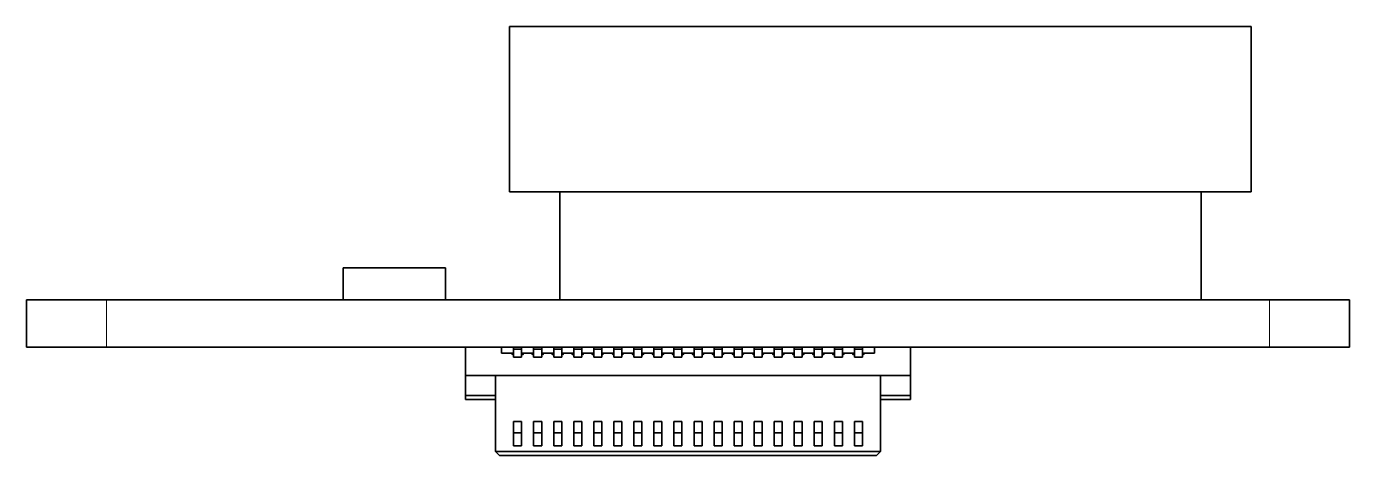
# Model space of a CAD drawing. Extents: x 507 to 804, y 334 to 583.
# Drawn here: x 575.26 to 608.26, y 508.8 to 519.5 of the extents above; entities that cross this region are included whole.
import ezdxf

# ---------------------------------------------------------------- set-up
doc = ezdxf.new("R2010")
doc.units = 0

msp = doc.modelspace()

# ---------------------------------------------------------------- linework, layer by layer
at = {"color": 7, "lineweight": 35, "ltscale": 0.4625}
for p, q in [((605.806, 519.502), (587.306, 519.502)), ((605.806, 515.382), (587.306, 515.382))]:
    msp.add_line(p, q, dxfattribs=at)
at = {"color": 7, "lineweight": 35, "ltscale": 0.103}
for p, q in [((587.306, 515.382), (587.306, 519.502)), ((605.806, 515.382), (605.806, 519.502))]:
    msp.add_line(p, q, dxfattribs=at)
at = {"color": 7, "lineweight": 35, "ltscale": 0.0675}
for p, q in [((588.556, 512.682), (588.556, 515.382)), ((604.556, 512.682), (604.556, 515.382))]:
    msp.add_line(p, q, dxfattribs=at)
at = {"color": 7, "lineweight": 35, "ltscale": 0.020001}
for p, q in [((583.156, 512.682), (583.156, 513.482)), ((585.706, 512.682), (585.706, 513.482))]:
    msp.add_line(p, q, dxfattribs=at)
at = {"color": 7, "lineweight": 35, "ltscale": 0.06375}
msp.add_line((585.706, 513.482), (583.156, 513.482), dxfattribs=at)
at = {"color": 7, "lineweight": 35, "ltscale": 0.05}
for p, q in [((577.256, 512.682), (575.256, 512.682)), ((608.256, 512.682), (606.256, 512.682)), ((577.256, 511.502), (575.256, 511.502)), ((608.256, 511.502), (606.256, 511.502))]:
    msp.add_line(p, q, dxfattribs=at)
at = {"color": 7, "lineweight": 35, "ltscale": 0.029499}
for p, q in [((575.256, 511.502), (575.256, 512.682)), ((608.256, 511.502), (608.256, 512.682))]:
    msp.add_line(p, q, dxfattribs=at)
at = {"color": 7, "lineweight": 35}
for p, q in [((606.256, 512.682), (577.256, 512.682)), ((606.256, 511.502), (577.256, 511.502))]:
    msp.add_line(p, q, dxfattribs=at)
at = {"color": 7, "lineweight": 13, "ltscale": 0.029499}
for p, q in [((577.256, 511.502), (577.256, 512.682)), ((606.256, 511.502), (606.256, 512.682))]:
    msp.add_line(p, q, dxfattribs=at)
at = {"color": 7, "lineweight": 35, "ltscale": 0.0175}
for p, q in [((586.206, 511.502), (586.206, 510.802)), ((586.206, 511.502), (586.206, 510.802)), ((597.306, 511.502), (597.306, 510.802)), ((597.306, 511.502), (597.306, 510.802)), ((597.306, 511.502), (597.306, 510.802))]:
    msp.add_line(p, q, dxfattribs=at)
at = {"color": 7, "lineweight": 35, "ltscale": 0.022499}
for p, q in [((586.206, 511.502), (587.106, 511.502)), ((586.206, 511.502), (587.106, 511.502)), ((596.406, 511.502), (597.306, 511.502)), ((596.406, 511.502), (597.306, 511.502))]:
    msp.add_line(p, q, dxfattribs=at)
at = {"color": 7, "lineweight": 35, "ltscale": 0.00375}
for p, q in [((587.106, 511.502), (587.106, 511.352)), ((587.106, 511.352), (587.106, 511.502)), ((587.106, 511.352), (587.106, 511.502)), ((587.106, 511.352), (587.106, 511.502)), ((587.106, 511.502), (587.106, 511.352)), ((596.406, 511.502), (596.406, 511.352)), ((596.406, 511.502), (596.406, 511.352))]:
    msp.add_line(p, q, dxfattribs=at)
at = {"color": 7, "lineweight": 35, "ltscale": 0.00125}
for p, q in [((587.406, 511.502), (587.406, 511.452)), ((587.406, 511.502), (587.406, 511.452)), ((587.606, 511.452), (587.606, 511.502)), ((587.606, 511.452), (587.606, 511.502)), ((587.606, 511.502), (587.606, 511.452)), ((587.906, 511.502), (587.906, 511.452)), ((587.906, 511.502), (587.906, 511.452)), ((588.106, 511.452), (588.106, 511.502)), ((588.106, 511.452), (588.106, 511.502)), ((588.106, 511.502), (588.106, 511.452)), ((588.406, 511.502), (588.406, 511.452)), ((588.406, 511.502), (588.406, 511.452)), ((588.606, 511.452), (588.606, 511.502)), ((588.606, 511.452), (588.606, 511.502)), ((588.606, 511.502), (588.606, 511.452)), ((588.906, 511.502), (588.906, 511.452)), ((588.906, 511.502), (588.906, 511.452)), ((589.106, 511.452), (589.106, 511.502)), ((589.106, 511.452), (589.106, 511.502)), ((589.106, 511.502), (589.106, 511.452)), ((589.406, 511.502), (589.406, 511.452)), ((589.406, 511.502), (589.406, 511.452)), ((589.606, 511.502), (589.606, 511.452)), ((589.606, 511.452), (589.606, 511.502)), ((589.606, 511.452), (589.606, 511.502)), ((589.906, 511.502), (589.906, 511.452)), ((589.906, 511.502), (589.906, 511.452)), ((590.106, 511.502), (590.106, 511.452)), ((590.106, 511.452), (590.106, 511.502)), ((590.106, 511.452), (590.106, 511.502)), ((590.406, 511.502), (590.406, 511.452)), ((590.406, 511.502), (590.406, 511.452)), ((590.606, 511.502), (590.606, 511.452)), ((590.606, 511.452), (590.606, 511.502)), ((590.606, 511.452), (590.606, 511.502)), ((590.906, 511.502), (590.906, 511.452)), ((590.906, 511.502), (590.906, 511.452)), ((591.106, 511.502), (591.106, 511.452)), ((591.106, 511.452), (591.106, 511.502)), ((591.106, 511.452), (591.106, 511.502)), ((591.406, 511.502), (591.406, 511.452)), ((591.406, 511.502), (591.406, 511.452)), ((591.606, 511.452), (591.606, 511.502)), ((591.606, 511.452), (591.606, 511.502)), ((591.606, 511.502), (591.606, 511.452)), ((591.906, 511.502), (591.906, 511.452)), ((591.906, 511.502), (591.906, 511.452)), ((592.106, 511.452), (592.106, 511.502)), ((592.106, 511.452), (592.106, 511.502)), ((592.106, 511.502), (592.106, 511.452)), ((592.406, 511.502), (592.406, 511.452)), ((592.406, 511.502), (592.406, 511.452)), ((592.606, 511.452), (592.606, 511.502)), ((592.606, 511.502), (592.606, 511.452)), ((592.606, 511.452), (592.606, 511.502)), ((592.906, 511.502), (592.906, 511.452)), ((592.906, 511.502), (592.906, 511.452)), ((593.106, 511.502), (593.106, 511.452)), ((593.106, 511.452), (593.106, 511.502)), ((593.106, 511.452), (593.106, 511.502)), ((593.406, 511.502), (593.406, 511.452)), ((593.406, 511.502), (593.406, 511.452)), ((593.606, 511.452), (593.606, 511.502)), ((593.606, 511.452), (593.606, 511.502)), ((593.606, 511.502), (593.606, 511.452)), ((593.906, 511.502), (593.906, 511.452)), ((593.906, 511.502), (593.906, 511.452)), ((594.106, 511.452), (594.106, 511.502)), ((594.106, 511.452), (594.106, 511.502)), ((594.106, 511.502), (594.106, 511.452)), ((594.406, 511.502), (594.406, 511.452)), ((594.406, 511.502), (594.406, 511.452)), ((594.606, 511.452), (594.606, 511.502)), ((594.606, 511.452), (594.606, 511.502)), ((594.606, 511.502), (594.606, 511.452)), ((594.906, 511.502), (594.906, 511.452)), ((594.906, 511.502), (594.906, 511.452)), ((595.106, 511.452), (595.106, 511.502)), ((595.106, 511.452), (595.106, 511.502)), ((595.106, 511.502), (595.106, 511.452)), ((595.406, 511.502), (595.406, 511.452)), ((595.406, 511.502), (595.406, 511.452)), ((595.606, 511.452), (595.606, 511.502)), ((595.606, 511.452), (595.606, 511.502)), ((595.606, 511.502), (595.606, 511.452)), ((595.906, 511.502), (595.906, 511.452)), ((595.906, 511.502), (595.906, 511.452)), ((596.106, 511.452), (596.106, 511.502)), ((596.106, 511.452), (596.106, 511.502)), ((596.106, 511.502), (596.106, 511.452)), ((586.906, 510.202), (586.956, 510.202)), ((586.956, 510.202), (586.906, 510.202)), ((596.606, 510.202), (596.556, 510.202)), ((596.556, 510.202), (596.606, 510.202))]:
    msp.add_line(p, q, dxfattribs=at)
at = {"color": 7, "lineweight": 35, "ltscale": 0.004999}
for p, q in [((587.606, 511.502), (587.406, 511.502)), ((587.606, 511.502), (587.406, 511.502)), ((588.106, 511.502), (587.906, 511.502)), ((588.106, 511.502), (587.906, 511.502)), ((588.606, 511.502), (588.406, 511.502)), ((588.606, 511.502), (588.406, 511.502)), ((589.106, 511.502), (588.906, 511.502)), ((589.106, 511.502), (588.906, 511.502)), ((589.606, 511.502), (589.406, 511.502)), ((589.606, 511.502), (589.406, 511.502)), ((590.106, 511.502), (589.906, 511.502)), ((590.106, 511.502), (589.906, 511.502)), ((590.606, 511.502), (590.406, 511.502)), ((590.606, 511.502), (590.406, 511.502)), ((591.106, 511.502), (590.906, 511.502)), ((591.106, 511.502), (590.906, 511.502)), ((591.606, 511.502), (591.406, 511.502)), ((591.606, 511.502), (591.406, 511.502)), ((592.106, 511.502), (591.906, 511.502)), ((592.106, 511.502), (591.906, 511.502)), ((592.606, 511.502), (592.406, 511.502)), ((592.606, 511.502), (592.406, 511.502)), ((593.106, 511.502), (592.906, 511.502)), ((593.106, 511.502), (592.906, 511.502)), ((593.606, 511.502), (593.406, 511.502)), ((593.606, 511.502), (593.406, 511.502)), ((594.106, 511.502), (593.906, 511.502)), ((594.106, 511.502), (593.906, 511.502)), ((594.606, 511.502), (594.406, 511.502)), ((594.606, 511.502), (594.406, 511.502)), ((595.106, 511.502), (594.906, 511.502)), ((595.106, 511.502), (594.906, 511.502)), ((595.606, 511.502), (595.406, 511.502)), ((595.606, 511.502), (595.406, 511.502)), ((596.106, 511.502), (595.906, 511.502)), ((596.106, 511.502), (595.906, 511.502)), ((587.606, 511.452), (587.406, 511.452)), ((587.606, 511.452), (587.406, 511.452)), ((587.406, 511.252), (587.606, 511.252)), ((587.606, 511.252), (587.406, 511.252)), ((587.606, 511.252), (587.406, 511.252)), ((588.106, 511.452), (587.906, 511.452)), ((588.106, 511.452), (587.906, 511.452)), ((587.906, 511.252), (588.106, 511.252)), ((588.106, 511.252), (587.906, 511.252)), ((588.106, 511.252), (587.906, 511.252)), ((588.606, 511.452), (588.406, 511.452)), ((588.606, 511.452), (588.406, 511.452)), ((588.406, 511.252), (588.606, 511.252)), ((588.606, 511.252), (588.406, 511.252)), ((588.606, 511.252), (588.406, 511.252)), ((589.106, 511.452), (588.906, 511.452)), ((589.106, 511.452), (588.906, 511.452)), ((588.906, 511.252), (589.106, 511.252)), ((589.106, 511.252), (588.906, 511.252)), ((589.106, 511.252), (588.906, 511.252)), ((589.606, 511.452), (589.406, 511.452)), ((589.606, 511.452), (589.406, 511.452)), ((589.606, 511.252), (589.406, 511.252)), ((589.606, 511.252), (589.406, 511.252)), ((589.406, 511.252), (589.606, 511.252)), ((590.106, 511.452), (589.906, 511.452)), ((590.106, 511.452), (589.906, 511.452)), ((590.106, 511.252), (589.906, 511.252)), ((590.106, 511.252), (589.906, 511.252)), ((589.906, 511.252), (590.106, 511.252)), ((590.606, 511.452), (590.406, 511.452)), ((590.606, 511.452), (590.406, 511.452)), ((590.606, 511.252), (590.406, 511.252)), ((590.606, 511.252), (590.406, 511.252)), ((590.406, 511.252), (590.606, 511.252)), ((591.106, 511.452), (590.906, 511.452)), ((591.106, 511.452), (590.906, 511.452)), ((591.106, 511.252), (590.906, 511.252)), ((591.106, 511.252), (590.906, 511.252)), ((590.906, 511.252), (591.106, 511.252)), ((591.606, 511.452), (591.406, 511.452)), ((591.606, 511.452), (591.406, 511.452)), ((591.606, 511.252), (591.406, 511.252)), ((591.606, 511.252), (591.406, 511.252)), ((591.406, 511.252), (591.606, 511.252)), ((592.106, 511.452), (591.906, 511.452)), ((592.106, 511.452), (591.906, 511.452)), ((592.106, 511.252), (591.906, 511.252)), ((592.106, 511.252), (591.906, 511.252)), ((591.906, 511.252), (592.106, 511.252)), ((592.606, 511.452), (592.406, 511.452)), ((592.606, 511.452), (592.406, 511.452)), ((592.606, 511.252), (592.406, 511.252)), ((592.606, 511.252), (592.406, 511.252)), ((592.406, 511.252), (592.606, 511.252)), ((593.106, 511.452), (592.906, 511.452)), ((593.106, 511.452), (592.906, 511.452)), ((593.106, 511.252), (592.906, 511.252)), ((593.106, 511.252), (592.906, 511.252)), ((592.906, 511.252), (593.106, 511.252)), ((593.606, 511.452), (593.406, 511.452)), ((593.606, 511.452), (593.406, 511.452)), ((593.606, 511.252), (593.406, 511.252)), ((593.606, 511.252), (593.406, 511.252)), ((593.406, 511.252), (593.606, 511.252)), ((594.106, 511.452), (593.906, 511.452)), ((594.106, 511.452), (593.906, 511.452)), ((594.106, 511.252), (593.906, 511.252)), ((594.106, 511.252), (593.906, 511.252)), ((593.906, 511.252), (594.106, 511.252)), ((594.606, 511.452), (594.406, 511.452)), ((594.606, 511.452), (594.406, 511.452)), ((594.606, 511.252), (594.406, 511.252)), ((594.606, 511.252), (594.406, 511.252)), ((594.406, 511.252), (594.606, 511.252)), ((595.106, 511.452), (594.906, 511.452)), ((595.106, 511.452), (594.906, 511.452)), ((595.106, 511.252), (594.906, 511.252)), ((595.106, 511.252), (594.906, 511.252)), ((594.906, 511.252), (595.106, 511.252)), ((595.606, 511.452), (595.406, 511.452)), ((595.606, 511.452), (595.406, 511.452)), ((595.606, 511.252), (595.406, 511.252)), ((595.606, 511.252), (595.406, 511.252)), ((595.406, 511.252), (595.606, 511.252)), ((596.106, 511.452), (595.906, 511.452)), ((596.106, 511.452), (595.906, 511.452)), ((596.106, 511.252), (595.906, 511.252)), ((596.106, 511.252), (595.906, 511.252)), ((595.906, 511.252), (596.106, 511.252)), ((587.606, 509.652), (587.406, 509.652)), ((587.606, 509.652), (587.406, 509.652)), ((587.406, 509.647), (587.606, 509.647)), ((587.606, 509.647), (587.406, 509.647)), ((587.606, 509.647), (587.406, 509.647)), ((588.106, 509.652), (587.906, 509.652)), ((588.106, 509.652), (587.906, 509.652)), ((587.906, 509.647), (588.106, 509.647)), ((588.106, 509.647), (587.906, 509.647)), ((588.106, 509.647), (587.906, 509.647)), ((588.606, 509.652), (588.406, 509.652)), ((588.606, 509.652), (588.406, 509.652)), ((588.406, 509.647), (588.606, 509.647)), ((588.606, 509.647), (588.406, 509.647)), ((588.606, 509.647), (588.406, 509.647)), ((589.106, 509.652), (588.906, 509.652)), ((589.106, 509.652), (588.906, 509.652)), ((588.906, 509.647), (589.106, 509.647)), ((589.106, 509.647), (588.906, 509.647)), ((589.106, 509.647), (588.906, 509.647)), ((589.606, 509.652), (589.406, 509.652)), ((589.606, 509.652), (589.406, 509.652)), ((589.406, 509.647), (589.606, 509.647)), ((589.606, 509.647), (589.406, 509.647)), ((589.606, 509.647), (589.406, 509.647)), ((590.106, 509.652), (589.906, 509.652)), ((590.106, 509.652), (589.906, 509.652)), ((589.906, 509.647), (590.106, 509.647)), ((590.106, 509.647), (589.906, 509.647)), ((590.106, 509.647), (589.906, 509.647)), ((590.606, 509.652), (590.406, 509.652)), ((590.606, 509.652), (590.406, 509.652)), ((590.406, 509.647), (590.606, 509.647)), ((590.606, 509.647), (590.406, 509.647)), ((590.606, 509.647), (590.406, 509.647)), ((591.106, 509.652), (590.906, 509.652)), ((591.106, 509.652), (590.906, 509.652)), ((590.906, 509.647), (591.106, 509.647)), ((591.106, 509.647), (590.906, 509.647)), ((591.106, 509.647), (590.906, 509.647)), ((591.606, 509.652), (591.406, 509.652)), ((591.606, 509.652), (591.406, 509.652)), ((591.606, 509.647), (591.406, 509.647)), ((591.606, 509.647), (591.406, 509.647)), ((591.406, 509.647), (591.606, 509.647)), ((592.106, 509.652), (591.906, 509.652)), ((592.106, 509.652), (591.906, 509.652)), ((592.106, 509.647), (591.906, 509.647)), ((592.106, 509.647), (591.906, 509.647)), ((591.906, 509.647), (592.106, 509.647)), ((592.606, 509.652), (592.406, 509.652)), ((592.606, 509.652), (592.406, 509.652)), ((592.606, 509.647), (592.406, 509.647)), ((592.606, 509.647), (592.406, 509.647)), ((592.406, 509.647), (592.606, 509.647)), ((593.106, 509.652), (592.906, 509.652)), ((593.106, 509.652), (592.906, 509.652)), ((593.106, 509.647), (592.906, 509.647)), ((593.106, 509.647), (592.906, 509.647)), ((592.906, 509.647), (593.106, 509.647)), ((593.606, 509.652), (593.406, 509.652)), ((593.606, 509.652), (593.406, 509.652)), ((593.406, 509.647), (593.606, 509.647)), ((593.606, 509.647), (593.406, 509.647)), ((593.606, 509.647), (593.406, 509.647)), ((594.106, 509.652), (593.906, 509.652)), ((594.106, 509.652), (593.906, 509.652)), ((593.906, 509.647), (594.106, 509.647)), ((594.106, 509.647), (593.906, 509.647)), ((594.106, 509.647), (593.906, 509.647)), ((594.606, 509.652), (594.406, 509.652)), ((594.606, 509.652), (594.406, 509.652)), ((594.406, 509.647), (594.606, 509.647)), ((594.606, 509.647), (594.406, 509.647)), ((594.606, 509.647), (594.406, 509.647)), ((595.106, 509.652), (594.906, 509.652)), ((595.106, 509.652), (594.906, 509.652)), ((594.906, 509.647), (595.106, 509.647)), ((595.106, 509.647), (594.906, 509.647)), ((595.106, 509.647), (594.906, 509.647)), ((595.606, 509.652), (595.406, 509.652)), ((595.606, 509.652), (595.406, 509.652)), ((595.406, 509.647), (595.606, 509.647)), ((595.606, 509.647), (595.406, 509.647)), ((595.606, 509.647), (595.406, 509.647)), ((596.106, 509.652), (595.906, 509.652)), ((596.106, 509.652), (595.906, 509.652)), ((595.906, 509.647), (596.106, 509.647)), ((596.106, 509.647), (595.906, 509.647)), ((596.106, 509.647), (595.906, 509.647)), ((587.606, 509.367), (587.406, 509.367)), ((587.606, 509.367), (587.406, 509.367)), ((588.106, 509.367), (587.906, 509.367)), ((588.106, 509.367), (587.906, 509.367)), ((588.606, 509.367), (588.406, 509.367)), ((588.606, 509.367), (588.406, 509.367)), ((589.106, 509.367), (588.906, 509.367)), ((589.106, 509.367), (588.906, 509.367)), ((589.606, 509.367), (589.406, 509.367)), ((589.606, 509.367), (589.406, 509.367)), ((590.106, 509.367), (589.906, 509.367)), ((590.106, 509.367), (589.906, 509.367)), ((590.606, 509.367), (590.406, 509.367)), ((590.606, 509.367), (590.406, 509.367)), ((591.106, 509.367), (590.906, 509.367)), ((591.106, 509.367), (590.906, 509.367)), ((591.606, 509.367), (591.406, 509.367)), ((591.606, 509.367), (591.406, 509.367)), ((592.106, 509.367), (591.906, 509.367)), ((592.106, 509.367), (591.906, 509.367)), ((592.606, 509.367), (592.406, 509.367)), ((592.606, 509.367), (592.406, 509.367)), ((593.106, 509.367), (592.906, 509.367)), ((593.106, 509.367), (592.906, 509.367)), ((593.606, 509.367), (593.406, 509.367)), ((593.606, 509.367), (593.406, 509.367)), ((594.106, 509.367), (593.906, 509.367)), ((594.106, 509.367), (593.906, 509.367)), ((594.606, 509.367), (594.406, 509.367)), ((594.606, 509.367), (594.406, 509.367)), ((595.106, 509.367), (594.906, 509.367)), ((595.106, 509.367), (594.906, 509.367)), ((595.606, 509.367), (595.406, 509.367)), ((595.606, 509.367), (595.406, 509.367)), ((596.106, 509.367), (595.906, 509.367)), ((596.106, 509.367), (595.906, 509.367)), ((587.406, 509.045), (587.606, 509.045)), ((587.406, 509.045), (587.606, 509.045)), ((587.906, 509.045), (588.106, 509.045)), ((587.906, 509.045), (588.106, 509.045)), ((588.406, 509.045), (588.606, 509.045)), ((588.406, 509.045), (588.606, 509.045)), ((588.906, 509.045), (589.106, 509.045)), ((588.906, 509.045), (589.106, 509.045)), ((589.406, 509.045), (589.606, 509.045)), ((589.406, 509.045), (589.606, 509.045)), ((589.906, 509.045), (590.106, 509.045)), ((589.906, 509.045), (590.106, 509.045)), ((590.406, 509.045), (590.606, 509.045)), ((590.406, 509.045), (590.606, 509.045)), ((590.906, 509.045), (591.106, 509.045)), ((590.906, 509.045), (591.106, 509.045)), ((591.406, 509.045), (591.606, 509.045)), ((591.406, 509.045), (591.606, 509.045)), ((591.906, 509.045), (592.106, 509.045)), ((591.906, 509.045), (592.106, 509.045)), ((592.406, 509.045), (592.606, 509.045)), ((592.406, 509.045), (592.606, 509.045)), ((592.906, 509.045), (593.106, 509.045)), ((592.906, 509.045), (593.106, 509.045)), ((593.406, 509.045), (593.606, 509.045)), ((593.406, 509.045), (593.606, 509.045)), ((593.906, 509.045), (594.106, 509.045)), ((593.906, 509.045), (594.106, 509.045)), ((594.406, 509.045), (594.606, 509.045)), ((594.406, 509.045), (594.606, 509.045)), ((594.906, 509.045), (595.106, 509.045)), ((594.906, 509.045), (595.106, 509.045)), ((595.406, 509.045), (595.606, 509.045)), ((595.406, 509.045), (595.606, 509.045)), ((595.906, 509.045), (596.106, 509.045)), ((595.906, 509.045), (596.106, 509.045))]:
    msp.add_line(p, q, dxfattribs=at)
at = {"color": 7, "lineweight": 35, "ltscale": 0.003037}
for p, q in [((587.606, 511.502), (587.606, 511.381)), ((587.606, 511.502), (587.606, 511.381)), ((588.106, 511.502), (588.106, 511.381)), ((588.106, 511.502), (588.106, 511.381)), ((588.606, 511.502), (588.606, 511.381)), ((588.606, 511.502), (588.606, 511.381)), ((589.106, 511.502), (589.106, 511.381)), ((589.106, 511.502), (589.106, 511.381)), ((589.606, 511.502), (589.606, 511.381)), ((589.606, 511.502), (589.606, 511.381)), ((590.106, 511.502), (590.106, 511.381)), ((590.106, 511.502), (590.106, 511.381)), ((590.606, 511.502), (590.606, 511.381)), ((590.606, 511.502), (590.606, 511.381)), ((591.106, 511.502), (591.106, 511.381)), ((591.106, 511.502), (591.106, 511.381)), ((591.606, 511.502), (591.606, 511.381)), ((591.606, 511.502), (591.606, 511.381)), ((592.106, 511.502), (592.106, 511.381)), ((592.106, 511.502), (592.106, 511.381)), ((592.606, 511.502), (592.606, 511.381)), ((592.606, 511.502), (592.606, 511.381)), ((593.106, 511.502), (593.106, 511.381)), ((593.106, 511.502), (593.106, 511.381)), ((593.606, 511.502), (593.606, 511.381)), ((593.606, 511.502), (593.606, 511.381)), ((594.106, 511.502), (594.106, 511.381)), ((594.106, 511.502), (594.106, 511.381)), ((594.606, 511.502), (594.606, 511.381)), ((594.606, 511.502), (594.606, 511.381)), ((595.106, 511.502), (595.106, 511.381)), ((595.106, 511.502), (595.106, 511.381)), ((595.606, 511.502), (595.606, 511.381)), ((595.606, 511.502), (595.606, 511.381)), ((596.106, 511.502), (596.106, 511.381)), ((596.106, 511.502), (596.106, 511.381))]:
    msp.add_line(p, q, dxfattribs=at)
at = {"color": 7, "lineweight": 35, "ltscale": 0.00625}
for p, q in [((597.306, 511.502), (597.306, 511.252)), ((597.306, 511.252), (597.306, 511.502))]:
    msp.add_line(p, q, dxfattribs=at)
at = {"color": 7, "lineweight": 35, "ltscale": 0.006125}
for p, q in [((587.351, 511.352), (587.106, 511.352)), ((587.351, 511.352), (587.106, 511.352)), ((596.406, 511.352), (596.161, 511.352)), ((596.406, 511.352), (596.161, 511.352))]:
    msp.add_line(p, q, dxfattribs=at)
at = {"color": 7, "lineweight": 35, "ltscale": 0.001376}
for p, q in [((587.406, 511.352), (587.351, 511.352)), ((587.406, 511.352), (587.351, 511.352)), ((587.661, 511.352), (587.606, 511.352)), ((587.661, 511.352), (587.606, 511.352)), ((587.906, 511.352), (587.851, 511.352)), ((587.906, 511.352), (587.851, 511.352)), ((588.161, 511.352), (588.106, 511.352)), ((588.161, 511.352), (588.106, 511.352)), ((588.406, 511.352), (588.351, 511.352)), ((588.406, 511.352), (588.351, 511.352)), ((588.661, 511.352), (588.606, 511.352)), ((588.661, 511.352), (588.606, 511.352)), ((588.906, 511.352), (588.851, 511.352)), ((588.906, 511.352), (588.851, 511.352)), ((589.161, 511.352), (589.106, 511.352)), ((589.161, 511.352), (589.106, 511.352)), ((589.406, 511.352), (589.351, 511.352)), ((589.406, 511.352), (589.351, 511.352)), ((589.661, 511.352), (589.606, 511.352)), ((589.661, 511.352), (589.606, 511.352)), ((589.906, 511.352), (589.851, 511.352)), ((589.906, 511.352), (589.851, 511.352)), ((590.161, 511.352), (590.106, 511.352)), ((590.161, 511.352), (590.106, 511.352)), ((590.406, 511.352), (590.351, 511.352)), ((590.406, 511.352), (590.351, 511.352)), ((590.661, 511.352), (590.606, 511.352)), ((590.661, 511.352), (590.606, 511.352)), ((590.906, 511.352), (590.851, 511.352)), ((590.906, 511.352), (590.851, 511.352)), ((591.161, 511.352), (591.106, 511.352)), ((591.161, 511.352), (591.106, 511.352)), ((591.406, 511.352), (591.351, 511.352)), ((591.406, 511.352), (591.351, 511.352)), ((591.661, 511.352), (591.606, 511.352)), ((591.661, 511.352), (591.606, 511.352)), ((591.906, 511.352), (591.851, 511.352)), ((591.906, 511.352), (591.851, 511.352)), ((592.161, 511.352), (592.106, 511.352)), ((592.161, 511.352), (592.106, 511.352)), ((592.406, 511.352), (592.351, 511.352)), ((592.406, 511.352), (592.351, 511.352)), ((592.661, 511.352), (592.606, 511.352)), ((592.661, 511.352), (592.606, 511.352)), ((592.906, 511.352), (592.851, 511.352)), ((592.906, 511.352), (592.851, 511.352)), ((593.161, 511.352), (593.106, 511.352)), ((593.161, 511.352), (593.106, 511.352)), ((593.406, 511.352), (593.351, 511.352)), ((593.406, 511.352), (593.351, 511.352)), ((593.661, 511.352), (593.606, 511.352)), ((593.661, 511.352), (593.606, 511.352)), ((593.906, 511.352), (593.851, 511.352)), ((593.906, 511.352), (593.851, 511.352)), ((594.161, 511.352), (594.106, 511.352)), ((594.161, 511.352), (594.106, 511.352)), ((594.406, 511.352), (594.351, 511.352)), ((594.406, 511.352), (594.351, 511.352)), ((594.661, 511.352), (594.606, 511.352)), ((594.661, 511.352), (594.606, 511.352)), ((594.906, 511.352), (594.851, 511.352)), ((594.906, 511.352), (594.851, 511.352)), ((595.161, 511.352), (595.106, 511.352)), ((595.161, 511.352), (595.106, 511.352)), ((595.406, 511.352), (595.351, 511.352)), ((595.406, 511.352), (595.351, 511.352)), ((595.661, 511.352), (595.606, 511.352)), ((595.661, 511.352), (595.606, 511.352)), ((595.906, 511.352), (595.851, 511.352)), ((595.906, 511.352), (595.851, 511.352)), ((596.161, 511.352), (596.106, 511.352)), ((596.161, 511.352), (596.106, 511.352))]:
    msp.add_line(p, q, dxfattribs=at)
at = {"color": 7, "lineweight": 35, "ltscale": 0.001238}
for p, q in [((587.351, 511.352), (587.386, 511.317)), ((587.351, 511.352), (587.386, 511.317)), ((587.626, 511.317), (587.661, 511.352)), ((587.626, 511.317), (587.661, 511.352)), ((587.851, 511.352), (587.886, 511.317)), ((587.851, 511.352), (587.886, 511.317)), ((588.126, 511.317), (588.161, 511.352)), ((588.126, 511.317), (588.161, 511.352)), ((588.351, 511.352), (588.386, 511.317)), ((588.351, 511.352), (588.386, 511.317)), ((588.626, 511.317), (588.661, 511.352)), ((588.626, 511.317), (588.661, 511.352)), ((588.851, 511.352), (588.886, 511.317)), ((588.851, 511.352), (588.886, 511.317)), ((589.126, 511.317), (589.161, 511.352)), ((589.126, 511.317), (589.161, 511.352)), ((589.351, 511.352), (589.386, 511.317)), ((589.351, 511.352), (589.386, 511.317)), ((589.626, 511.317), (589.661, 511.352)), ((589.626, 511.317), (589.661, 511.352)), ((589.851, 511.352), (589.886, 511.317)), ((589.851, 511.352), (589.886, 511.317)), ((590.126, 511.317), (590.161, 511.352)), ((590.126, 511.317), (590.161, 511.352)), ((590.351, 511.352), (590.386, 511.317)), ((590.351, 511.352), (590.386, 511.317)), ((590.626, 511.317), (590.661, 511.352)), ((590.626, 511.317), (590.661, 511.352)), ((590.851, 511.352), (590.886, 511.317)), ((590.851, 511.352), (590.886, 511.317)), ((591.126, 511.317), (591.161, 511.352)), ((591.126, 511.317), (591.161, 511.352)), ((591.351, 511.352), (591.386, 511.317)), ((591.351, 511.352), (591.386, 511.317)), ((591.626, 511.317), (591.661, 511.352)), ((591.626, 511.317), (591.661, 511.352)), ((591.851, 511.352), (591.886, 511.317)), ((591.851, 511.352), (591.886, 511.317)), ((592.126, 511.317), (592.161, 511.352)), ((592.126, 511.317), (592.161, 511.352)), ((592.351, 511.352), (592.386, 511.317)), ((592.351, 511.352), (592.386, 511.317)), ((592.626, 511.317), (592.661, 511.352)), ((592.626, 511.317), (592.661, 511.352)), ((592.851, 511.352), (592.886, 511.317)), ((592.851, 511.352), (592.886, 511.317)), ((593.126, 511.317), (593.161, 511.352)), ((593.126, 511.317), (593.161, 511.352)), ((593.351, 511.352), (593.386, 511.317)), ((593.351, 511.352), (593.386, 511.317)), ((593.626, 511.317), (593.661, 511.352)), ((593.626, 511.317), (593.661, 511.352)), ((593.851, 511.352), (593.886, 511.317)), ((593.851, 511.352), (593.886, 511.317)), ((594.126, 511.317), (594.161, 511.352)), ((594.126, 511.317), (594.161, 511.352)), ((594.351, 511.352), (594.386, 511.317)), ((594.351, 511.352), (594.386, 511.317)), ((594.626, 511.317), (594.661, 511.352)), ((594.626, 511.317), (594.661, 511.352)), ((594.851, 511.352), (594.886, 511.317)), ((594.851, 511.352), (594.886, 511.317)), ((595.126, 511.317), (595.161, 511.352)), ((595.126, 511.317), (595.161, 511.352)), ((595.351, 511.352), (595.386, 511.317)), ((595.351, 511.352), (595.386, 511.317)), ((595.626, 511.317), (595.661, 511.352)), ((595.626, 511.317), (595.661, 511.352)), ((595.851, 511.352), (595.886, 511.317)), ((595.851, 511.352), (595.886, 511.317)), ((596.126, 511.317), (596.161, 511.352)), ((596.126, 511.317), (596.161, 511.352))]:
    msp.add_line(p, q, dxfattribs=at)
at = {"color": 7, "lineweight": 35, "ltscale": 0.001271}
for p, q in [((587.351, 511.352), (587.388, 511.317)), ((587.661, 511.352), (587.624, 511.317)), ((587.851, 511.352), (587.888, 511.317)), ((588.388, 511.317), (588.351, 511.352)), ((588.351, 511.352), (588.388, 511.317)), ((593.624, 511.317), (593.661, 511.352)), ((593.661, 511.352), (593.624, 511.317)), ((594.161, 511.352), (594.124, 511.317)), ((594.624, 511.317), (594.661, 511.352)), ((595.161, 511.352), (595.124, 511.317)), ((595.351, 511.352), (595.388, 511.317)), ((595.388, 511.317), (595.351, 511.352)), ((595.851, 511.352), (595.888, 511.317)), ((595.888, 511.317), (595.851, 511.352))]:
    msp.add_line(p, q, dxfattribs=at)
at = {"color": 7, "lineweight": 35, "ltscale": 0.000366846}
for p, q in [((587.386, 511.317), (587.375, 511.327)), ((587.886, 511.317), (587.875, 511.327)), ((593.886, 511.317), (593.875, 511.327)), ((594.886, 511.317), (594.875, 511.327))]:
    msp.add_line(p, q, dxfattribs=at)
at = {"color": 7, "lineweight": 35, "ltscale": 0.000500488}
for p, q in [((587.386, 511.317), (587.406, 511.317)), ((587.386, 511.317), (587.406, 511.317)), ((587.606, 511.317), (587.626, 511.317)), ((587.606, 511.317), (587.626, 511.317)), ((587.886, 511.317), (587.906, 511.317)), ((587.886, 511.317), (587.906, 511.317)), ((588.106, 511.317), (588.126, 511.317)), ((588.106, 511.317), (588.126, 511.317)), ((588.386, 511.317), (588.406, 511.317)), ((588.386, 511.317), (588.406, 511.317)), ((588.606, 511.317), (588.626, 511.317)), ((588.606, 511.317), (588.626, 511.317)), ((588.886, 511.317), (588.906, 511.317)), ((588.886, 511.317), (588.906, 511.317)), ((589.106, 511.317), (589.126, 511.317)), ((589.106, 511.317), (589.126, 511.317)), ((589.386, 511.317), (589.406, 511.317)), ((589.386, 511.317), (589.406, 511.317)), ((589.606, 511.317), (589.626, 511.317)), ((589.606, 511.317), (589.626, 511.317)), ((589.886, 511.317), (589.906, 511.317)), ((589.886, 511.317), (589.906, 511.317)), ((590.106, 511.317), (590.126, 511.317)), ((590.106, 511.317), (590.126, 511.317)), ((590.386, 511.317), (590.406, 511.317)), ((590.386, 511.317), (590.406, 511.317)), ((590.606, 511.317), (590.626, 511.317)), ((590.606, 511.317), (590.626, 511.317)), ((590.886, 511.317), (590.906, 511.317)), ((590.886, 511.317), (590.906, 511.317)), ((591.106, 511.317), (591.126, 511.317)), ((591.106, 511.317), (591.126, 511.317)), ((591.386, 511.317), (591.406, 511.317)), ((591.386, 511.317), (591.406, 511.317)), ((591.606, 511.317), (591.626, 511.317)), ((591.606, 511.317), (591.626, 511.317)), ((591.886, 511.317), (591.906, 511.317)), ((591.886, 511.317), (591.906, 511.317)), ((592.106, 511.317), (592.126, 511.317)), ((592.106, 511.317), (592.126, 511.317)), ((592.386, 511.317), (592.406, 511.317)), ((592.386, 511.317), (592.406, 511.317)), ((592.606, 511.317), (592.626, 511.317)), ((592.606, 511.317), (592.626, 511.317)), ((592.886, 511.317), (592.906, 511.317)), ((592.886, 511.317), (592.906, 511.317)), ((593.106, 511.317), (593.126, 511.317)), ((593.106, 511.317), (593.126, 511.317)), ((593.386, 511.317), (593.406, 511.317)), ((593.386, 511.317), (593.406, 511.317)), ((593.606, 511.317), (593.626, 511.317)), ((593.606, 511.317), (593.626, 511.317)), ((593.886, 511.317), (593.906, 511.317)), ((593.886, 511.317), (593.906, 511.317)), ((594.106, 511.317), (594.126, 511.317)), ((594.106, 511.317), (594.126, 511.317)), ((594.386, 511.317), (594.406, 511.317)), ((594.386, 511.317), (594.406, 511.317)), ((594.606, 511.317), (594.626, 511.317)), ((594.606, 511.317), (594.626, 511.317)), ((594.886, 511.317), (594.906, 511.317)), ((594.886, 511.317), (594.906, 511.317)), ((595.106, 511.317), (595.126, 511.317)), ((595.106, 511.317), (595.126, 511.317)), ((595.386, 511.317), (595.406, 511.317)), ((595.386, 511.317), (595.406, 511.317)), ((595.606, 511.317), (595.626, 511.317)), ((595.606, 511.317), (595.626, 511.317)), ((595.886, 511.317), (595.906, 511.317)), ((595.886, 511.317), (595.906, 511.317)), ((596.106, 511.317), (596.126, 511.317)), ((596.106, 511.317), (596.126, 511.317))]:
    msp.add_line(p, q, dxfattribs=at)
at = {"color": 7, "lineweight": 35, "ltscale": 0.000875177}
for p, q in [((587.406, 511.352), (587.405, 511.317)), ((587.906, 511.352), (587.905, 511.317)), ((588.406, 511.352), (588.405, 511.317)), ((593.606, 511.352), (593.606, 511.317)), ((594.606, 511.352), (594.606, 511.317)), ((595.406, 511.352), (595.405, 511.317)), ((595.906, 511.352), (595.905, 511.317))]:
    msp.add_line(p, q, dxfattribs=at)
at = {"color": 7, "lineweight": 35, "ltscale": 0.005}
for p, q in [((587.406, 511.452), (587.406, 511.252)), ((587.406, 511.452), (587.406, 511.252)), ((587.606, 511.452), (587.606, 511.252)), ((587.606, 511.452), (587.606, 511.252)), ((587.906, 511.452), (587.906, 511.252)), ((587.906, 511.452), (587.906, 511.252)), ((588.106, 511.452), (588.106, 511.252)), ((588.106, 511.452), (588.106, 511.252)), ((588.406, 511.452), (588.406, 511.252)), ((588.406, 511.452), (588.406, 511.252)), ((588.606, 511.452), (588.606, 511.252)), ((588.606, 511.452), (588.606, 511.252)), ((588.906, 511.452), (588.906, 511.252)), ((588.906, 511.452), (588.906, 511.252)), ((589.106, 511.452), (589.106, 511.252)), ((589.106, 511.452), (589.106, 511.252)), ((589.406, 511.452), (589.406, 511.252)), ((589.406, 511.452), (589.406, 511.252)), ((589.606, 511.452), (589.606, 511.252)), ((589.606, 511.452), (589.606, 511.252)), ((589.906, 511.452), (589.906, 511.252)), ((589.906, 511.452), (589.906, 511.252)), ((590.106, 511.452), (590.106, 511.252)), ((590.106, 511.452), (590.106, 511.252)), ((590.406, 511.452), (590.406, 511.252)), ((590.406, 511.452), (590.406, 511.252)), ((590.606, 511.452), (590.606, 511.252)), ((590.606, 511.452), (590.606, 511.252)), ((590.906, 511.452), (590.906, 511.252)), ((590.906, 511.452), (590.906, 511.252)), ((591.106, 511.452), (591.106, 511.252)), ((591.106, 511.452), (591.106, 511.252)), ((591.406, 511.452), (591.406, 511.252)), ((591.406, 511.452), (591.406, 511.252)), ((591.606, 511.452), (591.606, 511.252)), ((591.606, 511.452), (591.606, 511.252)), ((591.906, 511.452), (591.906, 511.252)), ((591.906, 511.452), (591.906, 511.252)), ((592.106, 511.452), (592.106, 511.252)), ((592.106, 511.452), (592.106, 511.252)), ((592.406, 511.452), (592.406, 511.252)), ((592.406, 511.452), (592.406, 511.252)), ((592.606, 511.452), (592.606, 511.252)), ((592.606, 511.452), (592.606, 511.252)), ((592.906, 511.452), (592.906, 511.252)), ((592.906, 511.452), (592.906, 511.252)), ((593.106, 511.452), (593.106, 511.252)), ((593.106, 511.452), (593.106, 511.252)), ((593.406, 511.452), (593.406, 511.252)), ((593.406, 511.452), (593.406, 511.252)), ((593.606, 511.452), (593.606, 511.252)), ((593.606, 511.452), (593.606, 511.252)), ((593.906, 511.452), (593.906, 511.252)), ((593.906, 511.452), (593.906, 511.252)), ((594.106, 511.452), (594.106, 511.252)), ((594.106, 511.452), (594.106, 511.252)), ((594.406, 511.452), (594.406, 511.252)), ((594.406, 511.452), (594.406, 511.252)), ((594.606, 511.452), (594.606, 511.252)), ((594.606, 511.452), (594.606, 511.252)), ((594.906, 511.452), (594.906, 511.252)), ((594.906, 511.452), (594.906, 511.252)), ((595.106, 511.452), (595.106, 511.252)), ((595.106, 511.452), (595.106, 511.252)), ((595.406, 511.452), (595.406, 511.252)), ((595.406, 511.452), (595.406, 511.252)), ((595.606, 511.452), (595.606, 511.252)), ((595.606, 511.452), (595.606, 511.252)), ((595.906, 511.452), (595.906, 511.252)), ((595.906, 511.452), (595.906, 511.252)), ((596.106, 511.452), (596.106, 511.252)), ((596.106, 511.452), (596.106, 511.252))]:
    msp.add_line(p, q, dxfattribs=at)
at = {"color": 7, "lineweight": 35, "ltscale": 0.002502}
for p, q in [((587.606, 511.452), (587.606, 511.352)), ((594.106, 511.452), (594.106, 511.352)), ((595.106, 511.452), (595.106, 511.352)), ((595.606, 511.452), (595.606, 511.352)), ((596.106, 511.452), (596.106, 511.352))]:
    msp.add_line(p, q, dxfattribs=at)
at = {"color": 7, "lineweight": 35, "ltscale": 0.000712585}
for p, q in [((587.606, 511.381), (587.606, 511.352)), ((587.606, 511.352), (587.606, 511.381)), ((588.106, 511.381), (588.106, 511.352)), ((588.106, 511.352), (588.106, 511.381)), ((588.606, 511.381), (588.606, 511.352)), ((588.606, 511.352), (588.606, 511.381)), ((589.106, 511.381), (589.106, 511.352)), ((589.106, 511.352), (589.106, 511.381)), ((589.606, 511.352), (589.606, 511.381)), ((589.606, 511.381), (589.606, 511.352)), ((590.106, 511.352), (590.106, 511.381)), ((590.106, 511.381), (590.106, 511.352)), ((590.606, 511.352), (590.606, 511.381)), ((590.606, 511.381), (590.606, 511.352)), ((591.106, 511.352), (591.106, 511.381)), ((591.106, 511.381), (591.106, 511.352)), ((591.606, 511.381), (591.606, 511.352)), ((591.606, 511.352), (591.606, 511.381)), ((592.106, 511.381), (592.106, 511.352)), ((592.106, 511.352), (592.106, 511.381)), ((592.606, 511.381), (592.606, 511.352)), ((592.606, 511.352), (592.606, 511.381)), ((593.106, 511.352), (593.106, 511.381)), ((593.106, 511.381), (593.106, 511.352)), ((593.606, 511.381), (593.606, 511.352)), ((593.606, 511.352), (593.606, 511.381)), ((594.106, 511.381), (594.106, 511.352)), ((594.106, 511.352), (594.106, 511.381)), ((594.606, 511.381), (594.606, 511.352)), ((594.606, 511.352), (594.606, 511.381)), ((595.106, 511.381), (595.106, 511.352)), ((595.106, 511.352), (595.106, 511.381)), ((595.606, 511.381), (595.606, 511.352)), ((595.606, 511.352), (595.606, 511.381)), ((596.106, 511.381), (596.106, 511.352)), ((596.106, 511.352), (596.106, 511.381))]:
    msp.add_line(p, q, dxfattribs=at)
at = {"color": 7, "lineweight": 35, "ltscale": 0.000875092}
for p, q in [((587.606, 511.352), (587.606, 511.317)), ((588.106, 511.352), (588.106, 511.317)), ((588.606, 511.352), (588.606, 511.317)), ((589.106, 511.352), (589.106, 511.317)), ((589.606, 511.352), (589.606, 511.317)), ((590.106, 511.352), (590.106, 511.317)), ((590.606, 511.352), (590.606, 511.317)), ((591.106, 511.352), (591.106, 511.317)), ((591.606, 511.352), (591.606, 511.317)), ((592.106, 511.352), (592.106, 511.317)), ((592.606, 511.352), (592.606, 511.317)), ((593.106, 511.352), (593.106, 511.317)), ((594.106, 511.352), (594.106, 511.317)), ((595.106, 511.352), (595.106, 511.317)), ((595.606, 511.352), (595.606, 511.317)), ((596.106, 511.352), (596.106, 511.317))]:
    msp.add_line(p, q, dxfattribs=at)
at = {"color": 7, "lineweight": 35, "ltscale": 0.001625}
for p, q in [((587.606, 511.317), (587.606, 511.252)), ((588.106, 511.317), (588.106, 511.252)), ((588.606, 511.317), (588.606, 511.252)), ((589.106, 511.317), (589.106, 511.252)), ((589.606, 511.317), (589.606, 511.252)), ((590.106, 511.317), (590.106, 511.252)), ((590.606, 511.317), (590.606, 511.252)), ((591.106, 511.317), (591.106, 511.252)), ((591.606, 511.317), (591.606, 511.252)), ((592.106, 511.317), (592.106, 511.252)), ((592.606, 511.317), (592.606, 511.252)), ((593.106, 511.317), (593.106, 511.252)), ((593.606, 511.317), (593.606, 511.252)), ((594.106, 511.317), (594.106, 511.252)), ((594.606, 511.317), (594.606, 511.252)), ((595.106, 511.317), (595.106, 511.252)), ((595.606, 511.317), (595.606, 511.252)), ((596.106, 511.317), (596.106, 511.252))]:
    msp.add_line(p, q, dxfattribs=at)
at = {"color": 7, "lineweight": 35, "ltscale": 0.004749}
for p, q in [((587.851, 511.352), (587.661, 511.352)), ((587.851, 511.352), (587.661, 511.352)), ((588.351, 511.352), (588.161, 511.352)), ((588.351, 511.352), (588.161, 511.352)), ((588.851, 511.352), (588.661, 511.352)), ((588.851, 511.352), (588.661, 511.352)), ((589.351, 511.352), (589.161, 511.352)), ((589.351, 511.352), (589.161, 511.352)), ((589.851, 511.352), (589.661, 511.352)), ((589.851, 511.352), (589.661, 511.352)), ((590.351, 511.352), (590.161, 511.352)), ((590.351, 511.352), (590.161, 511.352)), ((590.851, 511.352), (590.661, 511.352)), ((590.851, 511.352), (590.661, 511.352)), ((591.351, 511.352), (591.161, 511.352)), ((591.351, 511.352), (591.161, 511.352)), ((591.851, 511.352), (591.661, 511.352)), ((591.851, 511.352), (591.661, 511.352)), ((592.351, 511.352), (592.161, 511.352)), ((592.351, 511.352), (592.161, 511.352)), ((592.851, 511.352), (592.661, 511.352)), ((592.851, 511.352), (592.661, 511.352)), ((593.351, 511.352), (593.161, 511.352)), ((593.351, 511.352), (593.161, 511.352)), ((593.851, 511.352), (593.661, 511.352)), ((593.851, 511.352), (593.661, 511.352)), ((594.351, 511.352), (594.161, 511.352)), ((594.351, 511.352), (594.161, 511.352)), ((594.851, 511.352), (594.661, 511.352)), ((594.851, 511.352), (594.661, 511.352)), ((595.351, 511.352), (595.161, 511.352)), ((595.351, 511.352), (595.161, 511.352)), ((595.851, 511.352), (595.661, 511.352)), ((595.851, 511.352), (595.661, 511.352))]:
    msp.add_line(p, q, dxfattribs=at)
at = {"color": 7, "lineweight": 35, "ltscale": 0.002499}
for p, q in [((588.106, 511.452), (588.106, 511.352)), ((588.606, 511.452), (588.606, 511.352)), ((589.106, 511.452), (589.106, 511.352)), ((589.606, 511.452), (589.606, 511.352)), ((590.106, 511.452), (590.106, 511.352)), ((590.606, 511.452), (590.606, 511.352)), ((591.106, 511.452), (591.106, 511.352)), ((591.606, 511.452), (591.606, 511.352)), ((592.106, 511.452), (592.106, 511.352)), ((592.606, 511.452), (592.606, 511.352)), ((593.106, 511.452), (593.106, 511.352))]:
    msp.add_line(p, q, dxfattribs=at)
at = {"color": 7, "lineweight": 35, "ltscale": 0.000476361}
for p, q in [((588.872, 511.331), (588.886, 511.317)), ((589.372, 511.331), (589.386, 511.317)), ((589.872, 511.331), (589.886, 511.317)), ((590.372, 511.331), (590.386, 511.317)), ((590.872, 511.331), (590.886, 511.317)), ((591.372, 511.331), (591.386, 511.317)), ((591.872, 511.331), (591.886, 511.317)), ((592.372, 511.331), (592.386, 511.317)), ((592.872, 511.331), (592.886, 511.317)), ((593.872, 511.331), (593.886, 511.317)), ((594.872, 511.331), (594.886, 511.317))]:
    msp.add_line(p, q, dxfattribs=at)
at = {"color": 7, "lineweight": 35, "ltscale": 0.000578322}
for p, q in [((593.369, 511.333), (593.386, 511.317)), ((594.369, 511.333), (594.386, 511.317))]:
    msp.add_line(p, q, dxfattribs=at)
at = {"color": 7, "lineweight": 35, "ltscale": 0.002503}
for p, q in [((593.606, 511.452), (593.606, 511.352)), ((594.606, 511.452), (594.606, 511.352))]:
    msp.add_line(p, q, dxfattribs=at)
at = {"color": 7, "lineweight": 35, "ltscale": 0.003624}
msp.add_line((596.161, 511.352), (596.306, 511.352), dxfattribs=at)
at = {"color": 7, "lineweight": 35, "ltscale": 0.0125}
for p, q in [((586.206, 510.302), (586.206, 510.802)), ((586.206, 510.302), (586.206, 510.802)), ((596.556, 510.302), (596.556, 510.802)), ((597.306, 510.802), (597.306, 510.302)), ((597.306, 510.302), (597.306, 510.802)), ((597.306, 510.802), (597.306, 510.302))]:
    msp.add_line(p, q, dxfattribs=at)
at = {"color": 7, "lineweight": 35, "ltscale": 0.277499}
msp.add_line((586.206, 510.802), (597.306, 510.802), dxfattribs=at)
msp.add_line((586.206, 510.802), (597.306, 510.802), dxfattribs=at)
at = {"color": 7, "lineweight": 35, "ltscale": 0.01875}
for p, q in [((586.206, 510.802), (586.956, 510.802)), ((596.556, 510.802), (597.306, 510.802)), ((586.206, 510.302), (586.956, 510.302)), ((586.206, 510.302), (586.956, 510.302)), ((586.956, 510.202), (586.206, 510.202)), ((586.206, 510.202), (586.956, 510.202)), ((586.206, 510.202), (586.956, 510.202)), ((596.556, 510.302), (597.306, 510.302)), ((596.556, 510.302), (597.306, 510.302)), ((596.556, 510.202), (597.306, 510.202)), ((596.556, 510.202), (597.306, 510.202)), ((597.306, 510.202), (596.556, 510.202))]:
    msp.add_line(p, q, dxfattribs=at)
at = {"color": 7, "lineweight": 35, "ltscale": 0.239999}
for p, q in [((586.956, 510.802), (596.556, 510.802)), ((596.556, 508.902), (586.956, 508.902)), ((596.556, 508.902), (586.956, 508.902))]:
    msp.add_line(p, q, dxfattribs=at)
at = {"color": 7, "lineweight": 35, "ltscale": 0.0475}
for p, q in [((586.956, 508.902), (586.956, 510.802)), ((586.956, 508.902), (586.956, 510.802)), ((596.556, 508.902), (596.556, 510.802)), ((596.556, 508.902), (596.556, 510.802))]:
    msp.add_line(p, q, dxfattribs=at)
at = {"color": 7, "lineweight": 35, "ltscale": 0.0025}
for p, q in [((586.206, 510.202), (586.206, 510.302)), ((586.206, 510.202), (586.206, 510.302)), ((596.556, 510.302), (596.556, 510.202)), ((597.306, 510.302), (597.306, 510.202)), ((597.306, 510.302), (597.306, 510.202)), ((597.306, 510.202), (597.306, 510.302))]:
    msp.add_line(p, q, dxfattribs=at)
at = {"color": 7, "lineweight": 35, "ltscale": 0.0325}
for p, q in [((596.556, 510.202), (596.556, 508.902)), ((596.556, 508.902), (596.556, 510.202)), ((596.556, 508.902), (596.556, 510.202))]:
    msp.add_line(p, q, dxfattribs=at)
at = {"color": 7, "lineweight": 35, "ltscale": 0.000138092}
for p, q in [((587.406, 509.652), (587.406, 509.647)), ((587.606, 509.652), (587.606, 509.647)), ((587.906, 509.652), (587.906, 509.647)), ((588.106, 509.652), (588.106, 509.647)), ((588.406, 509.652), (588.406, 509.647)), ((588.606, 509.652), (588.606, 509.647)), ((588.906, 509.652), (588.906, 509.647)), ((589.106, 509.652), (589.106, 509.647)), ((589.406, 509.652), (589.406, 509.647)), ((589.606, 509.652), (589.606, 509.647)), ((589.906, 509.652), (589.906, 509.647)), ((590.106, 509.652), (590.106, 509.647)), ((590.406, 509.652), (590.406, 509.647)), ((590.606, 509.652), (590.606, 509.647)), ((590.906, 509.652), (590.906, 509.647)), ((591.106, 509.652), (591.106, 509.647)), ((591.406, 509.652), (591.406, 509.647)), ((591.606, 509.652), (591.606, 509.647)), ((591.906, 509.652), (591.906, 509.647)), ((592.106, 509.652), (592.106, 509.647)), ((592.406, 509.652), (592.406, 509.647)), ((592.606, 509.652), (592.606, 509.647)), ((592.906, 509.652), (592.906, 509.647)), ((593.106, 509.652), (593.106, 509.647)), ((593.406, 509.652), (593.406, 509.647)), ((593.606, 509.652), (593.606, 509.647)), ((593.906, 509.652), (593.906, 509.647)), ((594.106, 509.652), (594.106, 509.647)), ((594.406, 509.652), (594.406, 509.647)), ((594.606, 509.652), (594.606, 509.647)), ((594.906, 509.652), (594.906, 509.647)), ((595.106, 509.652), (595.106, 509.647)), ((595.406, 509.652), (595.406, 509.647)), ((595.606, 509.652), (595.606, 509.647)), ((595.906, 509.652), (595.906, 509.647)), ((596.106, 509.652), (596.106, 509.647))]:
    msp.add_line(p, q, dxfattribs=at)
at = {"color": 7, "lineweight": 35, "ltscale": 0.000137329}
for p, q in [((587.406, 509.652), (587.406, 509.647)), ((587.606, 509.652), (587.606, 509.647)), ((587.906, 509.652), (587.906, 509.647)), ((588.106, 509.652), (588.106, 509.647)), ((588.406, 509.652), (588.406, 509.647)), ((588.606, 509.652), (588.606, 509.647)), ((588.906, 509.652), (588.906, 509.647)), ((589.106, 509.652), (589.106, 509.647)), ((589.406, 509.652), (589.406, 509.647)), ((589.606, 509.652), (589.606, 509.647)), ((589.906, 509.652), (589.906, 509.647)), ((590.106, 509.652), (590.106, 509.647)), ((590.406, 509.652), (590.406, 509.647)), ((590.606, 509.652), (590.606, 509.647)), ((590.906, 509.652), (590.906, 509.647)), ((591.106, 509.652), (591.106, 509.647)), ((591.406, 509.652), (591.406, 509.647)), ((591.606, 509.652), (591.606, 509.647)), ((591.906, 509.652), (591.906, 509.647)), ((592.106, 509.652), (592.106, 509.647)), ((592.406, 509.652), (592.406, 509.647)), ((592.606, 509.652), (592.606, 509.647)), ((592.906, 509.652), (592.906, 509.647)), ((593.106, 509.652), (593.106, 509.647)), ((593.406, 509.652), (593.406, 509.647)), ((593.606, 509.652), (593.606, 509.647)), ((593.906, 509.652), (593.906, 509.647)), ((594.106, 509.652), (594.106, 509.647)), ((594.406, 509.652), (594.406, 509.647)), ((594.606, 509.652), (594.606, 509.647)), ((594.906, 509.652), (594.906, 509.647)), ((595.106, 509.652), (595.106, 509.647)), ((595.406, 509.652), (595.406, 509.647)), ((595.606, 509.652), (595.606, 509.647)), ((595.906, 509.652), (595.906, 509.647)), ((596.106, 509.652), (596.106, 509.647))]:
    msp.add_line(p, q, dxfattribs=at)
at = {"color": 7, "lineweight": 35, "ltscale": 0.006986}
for p, q in [((587.406, 509.647), (587.406, 509.367)), ((587.606, 509.367), (587.606, 509.647)), ((587.906, 509.647), (587.906, 509.367)), ((588.106, 509.367), (588.106, 509.647)), ((588.406, 509.647), (588.406, 509.367)), ((588.606, 509.367), (588.606, 509.647)), ((588.906, 509.647), (588.906, 509.367)), ((589.106, 509.367), (589.106, 509.647)), ((589.406, 509.647), (589.406, 509.367)), ((589.606, 509.367), (589.606, 509.647)), ((589.906, 509.647), (589.906, 509.367)), ((590.106, 509.367), (590.106, 509.647)), ((590.406, 509.647), (590.406, 509.367)), ((590.606, 509.367), (590.606, 509.647)), ((590.906, 509.647), (590.906, 509.367)), ((591.106, 509.367), (591.106, 509.647)), ((591.406, 509.647), (591.406, 509.367)), ((591.606, 509.367), (591.606, 509.647)), ((591.906, 509.647), (591.906, 509.367)), ((592.106, 509.367), (592.106, 509.647)), ((592.406, 509.647), (592.406, 509.367)), ((592.606, 509.367), (592.606, 509.647)), ((592.906, 509.647), (592.906, 509.367)), ((593.106, 509.367), (593.106, 509.647)), ((593.406, 509.647), (593.406, 509.367)), ((593.606, 509.367), (593.606, 509.647)), ((593.906, 509.647), (593.906, 509.367)), ((594.106, 509.367), (594.106, 509.647)), ((594.406, 509.647), (594.406, 509.367)), ((594.606, 509.367), (594.606, 509.647)), ((594.906, 509.647), (594.906, 509.367)), ((595.106, 509.367), (595.106, 509.647)), ((595.406, 509.647), (595.406, 509.367)), ((595.606, 509.367), (595.606, 509.647)), ((595.906, 509.647), (595.906, 509.367)), ((596.106, 509.367), (596.106, 509.647))]:
    msp.add_line(p, q, dxfattribs=at)
at = {"color": 7, "lineweight": 35, "ltscale": 0.004864}
for p, q in [((587.406, 509.647), (587.406, 509.452)), ((587.606, 509.647), (587.606, 509.452)), ((587.906, 509.647), (587.906, 509.452)), ((588.106, 509.647), (588.106, 509.452)), ((588.406, 509.647), (588.406, 509.452)), ((588.606, 509.647), (588.606, 509.452)), ((588.906, 509.647), (588.906, 509.452)), ((589.106, 509.647), (589.106, 509.452)), ((589.406, 509.647), (589.406, 509.452)), ((589.606, 509.647), (589.606, 509.452)), ((589.906, 509.647), (589.906, 509.452)), ((590.106, 509.647), (590.106, 509.452)), ((590.406, 509.647), (590.406, 509.452)), ((590.606, 509.647), (590.606, 509.452)), ((590.906, 509.647), (590.906, 509.452)), ((591.106, 509.647), (591.106, 509.452)), ((591.406, 509.647), (591.406, 509.452)), ((591.606, 509.647), (591.606, 509.452)), ((591.906, 509.647), (591.906, 509.452)), ((592.106, 509.647), (592.106, 509.452)), ((592.406, 509.647), (592.406, 509.452)), ((592.606, 509.647), (592.606, 509.452)), ((592.906, 509.647), (592.906, 509.452)), ((593.106, 509.647), (593.106, 509.452)), ((593.406, 509.647), (593.406, 509.452)), ((593.606, 509.647), (593.606, 509.452)), ((593.906, 509.647), (593.906, 509.452)), ((594.106, 509.647), (594.106, 509.452)), ((594.406, 509.647), (594.406, 509.452)), ((594.606, 509.647), (594.606, 509.452)), ((594.906, 509.647), (594.906, 509.452)), ((595.106, 509.647), (595.106, 509.452)), ((595.406, 509.647), (595.406, 509.452)), ((595.606, 509.647), (595.606, 509.452)), ((595.906, 509.647), (595.906, 509.452)), ((596.106, 509.647), (596.106, 509.452))]:
    msp.add_line(p, q, dxfattribs=at)
at = {"color": 7, "lineweight": 35, "ltscale": 0.015179}
for p, q in [((587.606, 509.652), (587.606, 509.045)), ((588.106, 509.652), (588.106, 509.045)), ((588.606, 509.652), (588.606, 509.045)), ((589.106, 509.652), (589.106, 509.045)), ((589.606, 509.652), (589.606, 509.045)), ((590.106, 509.652), (590.106, 509.045)), ((590.606, 509.652), (590.606, 509.045)), ((591.106, 509.652), (591.106, 509.045)), ((591.606, 509.652), (591.606, 509.045)), ((592.106, 509.652), (592.106, 509.045)), ((592.606, 509.652), (592.606, 509.045)), ((593.106, 509.652), (593.106, 509.045)), ((593.606, 509.652), (593.606, 509.045)), ((594.106, 509.652), (594.106, 509.045)), ((594.606, 509.652), (594.606, 509.045)), ((595.106, 509.652), (595.106, 509.045)), ((595.606, 509.652), (595.606, 509.045)), ((596.106, 509.652), (596.106, 509.045))]:
    msp.add_line(p, q, dxfattribs=at)
at = {"color": 7, "lineweight": 35, "ltscale": 0.002122}
for p, q in [((587.406, 509.452), (587.406, 509.367)), ((587.606, 509.452), (587.606, 509.367)), ((587.906, 509.452), (587.906, 509.367)), ((588.106, 509.452), (588.106, 509.367)), ((588.406, 509.452), (588.406, 509.367)), ((588.606, 509.452), (588.606, 509.367)), ((588.906, 509.452), (588.906, 509.367)), ((589.106, 509.452), (589.106, 509.367)), ((589.406, 509.452), (589.406, 509.367)), ((589.606, 509.452), (589.606, 509.367)), ((589.906, 509.452), (589.906, 509.367)), ((590.106, 509.452), (590.106, 509.367)), ((590.406, 509.452), (590.406, 509.367)), ((590.606, 509.452), (590.606, 509.367)), ((590.906, 509.452), (590.906, 509.367)), ((591.106, 509.452), (591.106, 509.367)), ((591.406, 509.452), (591.406, 509.367)), ((591.606, 509.452), (591.606, 509.367)), ((591.906, 509.452), (591.906, 509.367)), ((592.106, 509.452), (592.106, 509.367)), ((592.406, 509.452), (592.406, 509.367)), ((592.606, 509.452), (592.606, 509.367)), ((592.906, 509.452), (592.906, 509.367)), ((593.106, 509.452), (593.106, 509.367)), ((593.406, 509.452), (593.406, 509.367)), ((593.606, 509.452), (593.606, 509.367)), ((593.906, 509.452), (593.906, 509.367)), ((594.106, 509.452), (594.106, 509.367)), ((594.406, 509.452), (594.406, 509.367)), ((594.606, 509.452), (594.606, 509.367)), ((594.906, 509.452), (594.906, 509.367)), ((595.106, 509.452), (595.106, 509.367)), ((595.406, 509.452), (595.406, 509.367)), ((595.606, 509.452), (595.606, 509.367)), ((595.906, 509.452), (595.906, 509.367)), ((596.106, 509.452), (596.106, 509.367))]:
    msp.add_line(p, q, dxfattribs=at)
at = {"color": 7, "lineweight": 35, "ltscale": 0.008055}
for p, q in [((587.406, 509.367), (587.406, 509.045)), ((587.406, 509.367), (587.406, 509.045)), ((587.606, 509.367), (587.606, 509.045)), ((587.606, 509.367), (587.606, 509.045)), ((587.906, 509.367), (587.906, 509.045)), ((587.906, 509.367), (587.906, 509.045)), ((588.106, 509.367), (588.106, 509.045)), ((588.106, 509.367), (588.106, 509.045)), ((588.406, 509.367), (588.406, 509.045)), ((588.406, 509.367), (588.406, 509.045)), ((588.606, 509.367), (588.606, 509.045)), ((588.606, 509.367), (588.606, 509.045)), ((588.906, 509.367), (588.906, 509.045)), ((588.906, 509.367), (588.906, 509.045)), ((589.106, 509.367), (589.106, 509.045)), ((589.106, 509.367), (589.106, 509.045)), ((589.406, 509.367), (589.406, 509.045)), ((589.406, 509.367), (589.406, 509.045)), ((589.606, 509.367), (589.606, 509.045)), ((589.606, 509.367), (589.606, 509.045)), ((589.906, 509.367), (589.906, 509.045)), ((589.906, 509.367), (589.906, 509.045)), ((590.106, 509.367), (590.106, 509.045)), ((590.106, 509.367), (590.106, 509.045)), ((590.406, 509.367), (590.406, 509.045)), ((590.406, 509.367), (590.406, 509.045)), ((590.606, 509.367), (590.606, 509.045)), ((590.606, 509.367), (590.606, 509.045)), ((590.906, 509.367), (590.906, 509.045)), ((590.906, 509.367), (590.906, 509.045)), ((591.106, 509.367), (591.106, 509.045)), ((591.106, 509.367), (591.106, 509.045)), ((591.406, 509.367), (591.406, 509.045)), ((591.406, 509.367), (591.406, 509.045)), ((591.606, 509.367), (591.606, 509.045)), ((591.606, 509.367), (591.606, 509.045)), ((591.906, 509.367), (591.906, 509.045)), ((591.906, 509.367), (591.906, 509.045)), ((592.106, 509.367), (592.106, 509.045)), ((592.106, 509.367), (592.106, 509.045)), ((592.406, 509.367), (592.406, 509.045)), ((592.406, 509.367), (592.406, 509.045)), ((592.606, 509.367), (592.606, 509.045)), ((592.606, 509.367), (592.606, 509.045)), ((592.906, 509.367), (592.906, 509.045)), ((592.906, 509.367), (592.906, 509.045)), ((593.106, 509.367), (593.106, 509.045)), ((593.106, 509.367), (593.106, 509.045)), ((593.406, 509.367), (593.406, 509.045)), ((593.406, 509.367), (593.406, 509.045)), ((593.606, 509.367), (593.606, 509.045)), ((593.606, 509.367), (593.606, 509.045)), ((593.906, 509.367), (593.906, 509.045)), ((593.906, 509.367), (593.906, 509.045)), ((594.106, 509.367), (594.106, 509.045)), ((594.106, 509.367), (594.106, 509.045)), ((594.406, 509.367), (594.406, 509.045)), ((594.406, 509.367), (594.406, 509.045)), ((594.606, 509.367), (594.606, 509.045)), ((594.606, 509.367), (594.606, 509.045)), ((594.906, 509.367), (594.906, 509.045)), ((594.906, 509.367), (594.906, 509.045)), ((595.106, 509.367), (595.106, 509.045)), ((595.106, 509.367), (595.106, 509.045)), ((595.406, 509.367), (595.406, 509.045)), ((595.406, 509.367), (595.406, 509.045)), ((595.606, 509.367), (595.606, 509.045)), ((595.606, 509.367), (595.606, 509.045)), ((595.906, 509.367), (595.906, 509.045)), ((595.906, 509.367), (595.906, 509.045)), ((596.106, 509.367), (596.106, 509.045)), ((596.106, 509.367), (596.106, 509.045))]:
    msp.add_line(p, q, dxfattribs=at)
at = {"color": 7, "lineweight": 35, "ltscale": 0.003535}
for p, q in [((586.956, 508.902), (587.056, 508.802)), ((587.056, 508.802), (586.956, 508.902)), ((587.056, 508.802), (586.956, 508.902)), ((587.056, 508.802), (586.956, 508.902)), ((586.956, 508.902), (587.056, 508.802)), ((596.556, 508.902), (596.456, 508.802)), ((596.456, 508.802), (596.556, 508.902)), ((596.556, 508.902), (596.456, 508.802)), ((596.556, 508.902), (596.456, 508.802)), ((596.456, 508.802), (596.556, 508.902))]:
    msp.add_line(p, q, dxfattribs=at)
at = {"color": 7, "lineweight": 35, "ltscale": 0.002501}
for p, q in [((587.056, 508.802), (587.156, 508.802)), ((587.156, 508.802), (587.056, 508.802)), ((596.456, 508.802), (596.356, 508.802)), ((596.356, 508.802), (596.456, 508.802))]:
    msp.add_line(p, q, dxfattribs=at)
at = {"color": 7, "lineweight": 35, "ltscale": 0.235001}
msp.add_line((587.056, 508.802), (596.456, 508.802), dxfattribs=at)
msp.add_line((587.056, 508.802), (596.456, 508.802), dxfattribs=at)
msp.add_line((587.056, 508.802), (596.456, 508.802), dxfattribs=at)

doc.saveas('drawing.dxf')
